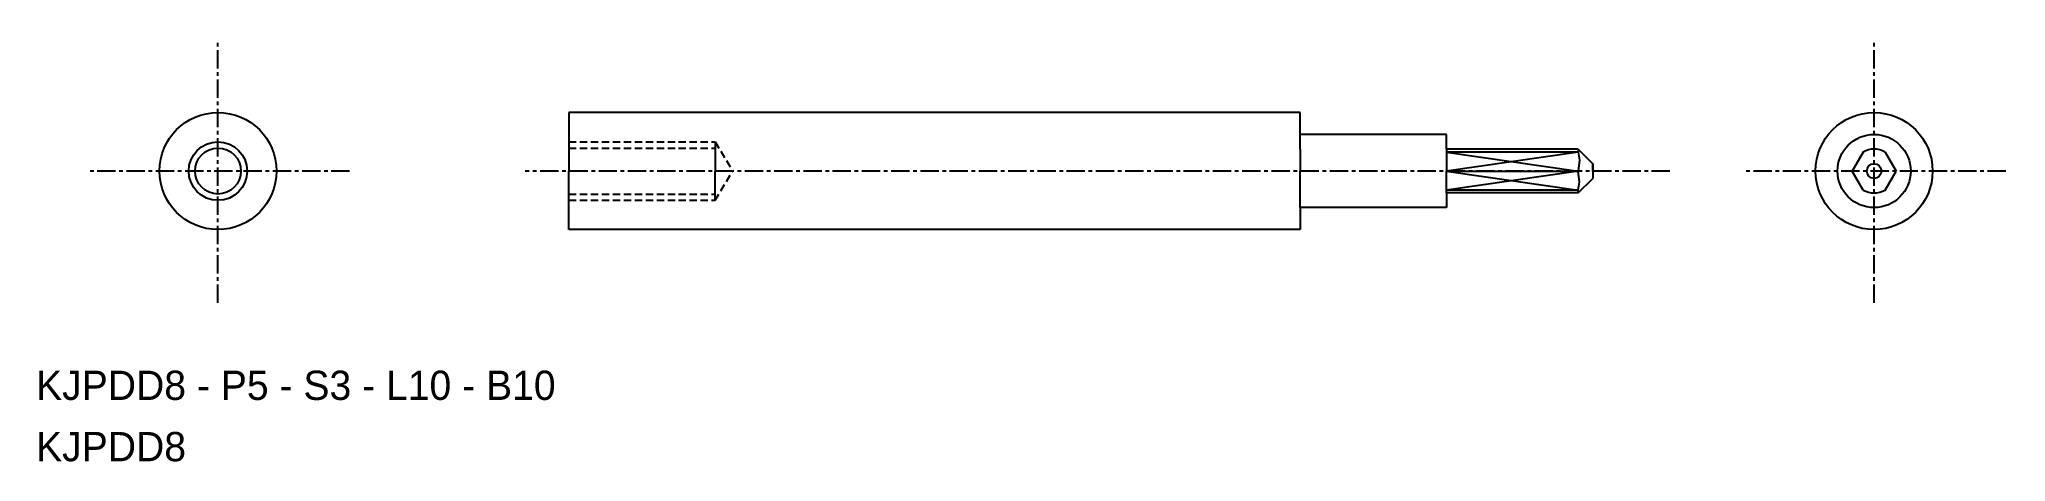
# Model space of a CAD drawing. Extents: x 260 to 394, y 124 to 152.
import ezdxf

# ---------------------------------------------------------------- set-up
doc = ezdxf.new("R2010")
doc.units = 0
doc.linetypes.add('CENTER', pattern=[2, 1.25, -0.25, 0.25, -0.25])
doc.linetypes.add('DASHED', pattern=[0.75, 0.5, -0.25])
doc.layers.get('0').update_dxf_attribs({"linetype": 'CONTINUOUS'})
doc.layers.add('CENTER', color=1, linetype='CENTER')

msp = doc.modelspace()

# ---------------------------------------------------------------- linework, layer by layer
at = {"color": 7, "linetype": 'CONTINUOUS'}
for p, q in [((296.24, 147.49), (296.24, 143.49)), ((346.24, 147.49), (296.24, 147.49)), ((346.24, 144.99), (346.24, 147.49)), ((356.24, 145.99), (346.24, 145.99)), ((356.24, 144.99), (356.24, 145.99)), ((346.24, 144.99), (346.24, 143.49)), ((365.24, 144.99), (356.24, 144.99)), ((356.24, 144.99), (356.24, 143.49)), ((365.24, 144.99), (365.24, 144.79)), ((365.24, 144.99), (365.24, 144.99)), ((365.24, 144.99), (366.24, 143.99)), ((366.24, 143.99), (366.24, 142.99)), ((366.24, 143.49), (366.24, 143.99)), ((384.73, 144.79), (383.98, 143.49)), ((386.23, 144.79), (386.98, 143.49)), ((296.24, 139.49), (296.24, 143.49)), ((346.24, 140.99), (346.24, 143.49)), ((356.24, 141.99), (356.24, 143.49)), ((356.24, 143.49), (365.24, 143.49)), ((365.24, 141.99), (366.24, 142.99)), ((384.73, 142.19), (383.98, 143.49)), ((386.23, 142.19), (386.98, 143.49)), ((365.24, 141.99), (356.24, 141.99)), ((356.24, 141.99), (356.24, 140.99)), ((365.24, 141.99), (365.24, 142.19)), ((365.24, 141.99), (365.24, 141.99)), ((356.24, 140.99), (346.24, 140.99)), ((346.24, 140.99), (346.24, 139.49)), ((346.24, 139.49), (296.24, 139.49))]:
    msp.add_line(p, q, dxfattribs=at)
at = {"color": 3, "linetype": 'DASHED'}
for p, q in [((296.24, 145.49), (306.24, 145.49)), ((306.24, 145.49), (306.24, 143.49)), ((306.24, 145.49), (307.43, 143.49)), ((296.24, 145.05), (306.24, 145.05)), ((306.24, 145.05), (306.24, 143.49)), ((306.24, 141.49), (306.24, 143.49)), ((306.24, 141.92), (306.24, 143.49)), ((306.24, 141.49), (307.43, 143.49)), ((296.24, 141.92), (306.24, 141.92)), ((296.24, 141.49), (306.24, 141.49))]:
    msp.add_line(p, q, dxfattribs=at)
at = {"color": 3, "linetype": 'CONTINUOUS'}
for p, q in [((356.24, 144.79), (365.24, 143.49)), ((365.24, 144.79), (356.24, 143.49)), ((356.24, 143.49), (365.24, 142.19)), ((365.24, 143.49), (356.24, 142.19))]:
    msp.add_line(p, q, dxfattribs=at)
for p, q in [((365.24, 144.79), (356.24, 144.79)), ((365.24, 144.79), (365.34, 144.24)), ((365.34, 144.24), (365.24, 143.49)), ((365.34, 142.74), (365.24, 143.49)), ((365.24, 142.19), (365.34, 142.74)), ((365.24, 142.19), (356.24, 142.19))]:
    msp.add_line(p, q)
for centre, radius in [((272.24, 143.49), 4), ((385.48, 143.49), 4), ((272.24, 143.49), 1.57)]:
    msp.add_circle(centre, radius)
at = {"color": 3}
msp.add_circle((272.24, 143.49), 2, dxfattribs=at)
at = {"color": 7, "linetype": 'CONTINUOUS'}
for radius in [2.5, 0.5]:
    msp.add_circle((385.48, 143.49), radius, dxfattribs=at)
for start, end in [(60, 120), (240, 300)]:
    msp.add_arc((385.48, 143.49), 1.5, start, end, dxfattribs=at)
at = {"layer": 'CENTER', "color": 1, "linetype": 'CENTER'}
for p, q in [((272.24, 134.49), (272.24, 152.49)), ((385.48, 134.49), (385.48, 152.49)), ((281.24, 143.49), (263.24, 143.49)), ((371.52, 143.49), (293.24, 143.49)), ((394.48, 143.49), (376.48, 143.49))]:
    msp.add_line(p, q, dxfattribs=at)

# ---------------------------------------------------------------- texts
at = {"color": 7, "linetype": 'CONTINUOUS'}
for s, p in [('KJPDD8 - P5 - S3 - L10 - B10', (259.8, 127.85)), ('KJPDD8', (259.8, 123.66))]:
    msp.add_text(s, height=2, dxfattribs=at).set_placement(p)

doc.saveas('drawing.dxf')
